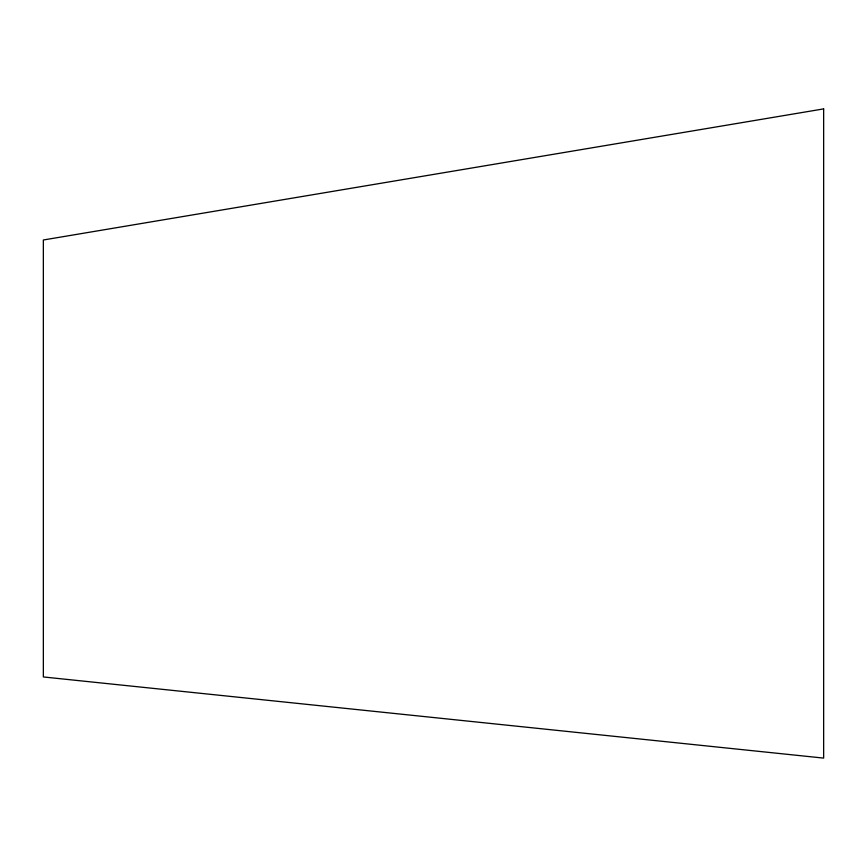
<?xml version="1.0" encoding="UTF-8"?>
<svg xmlns="http://www.w3.org/2000/svg" width="867" height="867" viewBox="0 0 867 867"><rect width="100%" height="100%" fill="white"/><g stroke="black" fill="none" stroke-linecap="round" stroke-linejoin="round"><path stroke-width="1.3" d="M823.65 108.895L43.35 239.986L43.35 676.954L823.65 758.105L823.65 108.895"/></g></svg>
